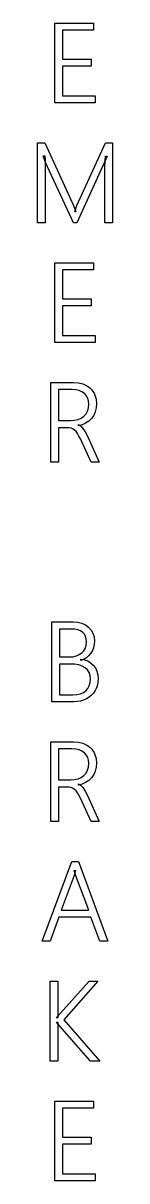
# Model space of a CAD drawing. Extents: x -1.3 to 1.3, y -16.9 to 23.7.
import ezdxf

# ---------------------------------------------------------------- set-up
doc = ezdxf.new("R2010")
doc.units = 0
doc.layers.add('TEXT', color=18, linetype='CONTINUOUS')

msp = doc.modelspace()

# ---------------------------------------------------------------- linework, layer by layer
at = {"layer": 'TEXT'}
for points in [[(-0.708, 20.898), (-0.708, 23.698), (0.646, 23.698), (0.646, 23.447), (-0.439, 23.447), (-0.439, 22.435), (0.567, 22.435), (0.567, 22.186), (-0.439, 22.186), (-0.439, 21.146), (0.708, 21.146), (0.708, 20.898)], [(1.053, 16.698), (1.053, 18.666), (1.074, 19.037), (1.129, 19.037), (1.039, 18.818), (0.062, 16.698), (-0.053, 16.698), (-1.034, 18.808), (-1.077, 18.912), (-1.117, 19.044), (-1.062, 19.044), (-1.051, 18.905), (-1.048, 18.708), (-1.048, 16.698), (-1.315, 16.698), (-1.315, 19.498), (-1.067, 19.498), (-0.055, 17.306), (0.031, 17.083), (-0.011, 17.083), (0.068, 17.302), (1.075, 19.498), (1.315, 19.498), (1.315, 16.698)], [(-0.708, 12.498), (-0.708, 15.298), (0.646, 15.298), (0.646, 15.047), (-0.439, 15.047), (-0.439, 14.035), (0.567, 14.035), (0.567, 13.786), (-0.439, 13.786), (-0.439, 12.746), (0.708, 12.746), (0.708, 12.498)], [(0.567, 8.298), (0.188, 9.117), (0.138, 9.219), (0.088, 9.304), (0.038, 9.372), (-0.012, 9.424), (-0.067, 9.462), (-0.131, 9.489), (-0.203, 9.505), (-0.284, 9.51), (-0.581, 9.51), (-0.581, 8.298), (-0.85, 8.298), (-0.85, 11.098), (-0.054, 11.098), (0.12, 11.085), (0.276, 11.047), (0.348, 11.018), (0.415, 10.983), (0.477, 10.941), (0.535, 10.893), (0.588, 10.84), (0.633, 10.782), (0.671, 10.721), (0.703, 10.655), (0.727, 10.585), (0.745, 10.511), (0.759, 10.351), (0.747, 10.202), (0.714, 10.066), (0.657, 9.943), (0.578, 9.833), (0.481, 9.739), (0.372, 9.665), (0.251, 9.61), (0.118, 9.575), (0.118, 9.621), (0.197, 9.571), (0.276, 9.487), (0.356, 9.369), (0.436, 9.216), (0.85, 8.298)], [(-0.581, 10.847), (-0.581, 9.76), (-0.151, 9.76), (-0.012, 9.77), (0.111, 9.798), (0.219, 9.846), (0.313, 9.914), (0.388, 9.997), (0.441, 10.095), (0.474, 10.206), (0.484, 10.331), (0.475, 10.446), (0.446, 10.547), (0.398, 10.635), (0.332, 10.71), (0.246, 10.77), (0.144, 10.812), (0.024, 10.838), (-0.114, 10.847)], [(-0.815, -0.102), (-0.815, 2.698), (-0.059, 2.698), (0.099, 2.687), (0.241, 2.652), (0.367, 2.595), (0.478, 2.515), (0.569, 2.416), (0.633, 2.302), (0.672, 2.173), (0.685, 2.029), (0.677, 1.908), (0.652, 1.796), (0.61, 1.693), (0.552, 1.598), (0.48, 1.515), (0.399, 1.445), (0.307, 1.39), (0.206, 1.348), (0.206, 1.397), (0.332, 1.374), (0.447, 1.33), (0.551, 1.267), (0.643, 1.183), (0.718, 1.084), (0.772, 0.972), (0.804, 0.849), (0.815, 0.714), (0.809, 0.6), (0.789, 0.492), (0.755, 0.389), (0.709, 0.293), (0.65, 0.205), (0.58, 0.127), (0.499, 0.059), (0.406, 0.002), (0.304, -0.043), (0.195, -0.076), (0.08, -0.095), (-0.043, -0.102)], [(-0.546, 2.447), (-0.546, 1.471), (-0.207, 1.471), (-0.072, 1.48), (0.048, 1.507), (0.152, 1.552), (0.242, 1.614), (0.314, 1.691), (0.366, 1.781), (0.397, 1.882), (0.407, 1.996), (0.398, 2.102), (0.373, 2.193), (0.331, 2.271), (0.272, 2.334), (0.195, 2.383), (0.102, 2.418), (-0.008, 2.44), (-0.135, 2.447)], [(-0.546, 1.222), (-0.546, 0.146), (-0.082, 0.146), (0.062, 0.155), (0.188, 0.181), (0.295, 0.226), (0.383, 0.288), (0.452, 0.367), (0.501, 0.462), (0.531, 0.572), (0.541, 0.698), (0.529, 0.821), (0.495, 0.927), (0.439, 1.017), (0.36, 1.091), (0.258, 1.148), (0.133, 1.189), (-0.014, 1.213), (-0.184, 1.222)], [(0.567, -4.302), (0.188, -3.483), (0.138, -3.381), (0.088, -3.296), (0.038, -3.228), (-0.012, -3.176), (-0.067, -3.138), (-0.131, -3.111), (-0.203, -3.095), (-0.284, -3.09), (-0.581, -3.09), (-0.581, -4.302), (-0.85, -4.302), (-0.85, -1.502), (-0.054, -1.502), (0.12, -1.515), (0.276, -1.553), (0.348, -1.582), (0.415, -1.617), (0.477, -1.659), (0.535, -1.707), (0.588, -1.76), (0.633, -1.818), (0.671, -1.879), (0.703, -1.945), (0.727, -2.015), (0.745, -2.089), (0.759, -2.249), (0.747, -2.398), (0.714, -2.534), (0.657, -2.657), (0.578, -2.767), (0.481, -2.861), (0.372, -2.935), (0.251, -2.99), (0.118, -3.025), (0.118, -2.979), (0.197, -3.029), (0.276, -3.113), (0.356, -3.231), (0.436, -3.384), (0.85, -4.302)], [(-0.581, -1.753), (-0.581, -2.84), (-0.151, -2.84), (-0.012, -2.83), (0.111, -2.802), (0.219, -2.754), (0.313, -2.686), (0.388, -2.603), (0.441, -2.505), (0.474, -2.394), (0.484, -2.269), (0.475, -2.154), (0.446, -2.053), (0.398, -1.965), (0.332, -1.89), (0.246, -1.83), (0.144, -1.788), (0.024, -1.762), (-0.114, -1.753)], [(0.872, -8.502), (0.561, -7.656), (-0.567, -7.656), (-0.876, -8.502), (-1.154, -8.502), (-0.113, -5.702), (0.125, -5.702), (1.154, -8.502)], [(-0.025, -6.018), (0.022, -6.018), (-0.031, -6.188), (-0.487, -7.406), (0.485, -7.406), (0.028, -6.2)], [(0.551, -12.702), (-0.62, -11.387), (-0.656, -11.337), (-0.607, -11.337), (-0.607, -12.702), (-0.876, -12.702), (-0.876, -9.902), (-0.607, -9.902), (-0.607, -11.188), (-0.658, -11.188), (-0.616, -11.133), (0.497, -9.902), (0.802, -9.902), (-0.392, -11.261), (0.876, -12.702)], [(-0.708, -16.902), (-0.708, -14.102), (0.646, -14.102), (0.646, -14.353), (-0.439, -14.353), (-0.439, -15.365), (0.567, -15.365), (0.567, -15.614), (-0.439, -15.614), (-0.439, -16.654), (0.708, -16.654), (0.708, -16.902)]]:
    msp.add_lwpolyline(points, close=True, dxfattribs=at)

doc.saveas('drawing.dxf')
